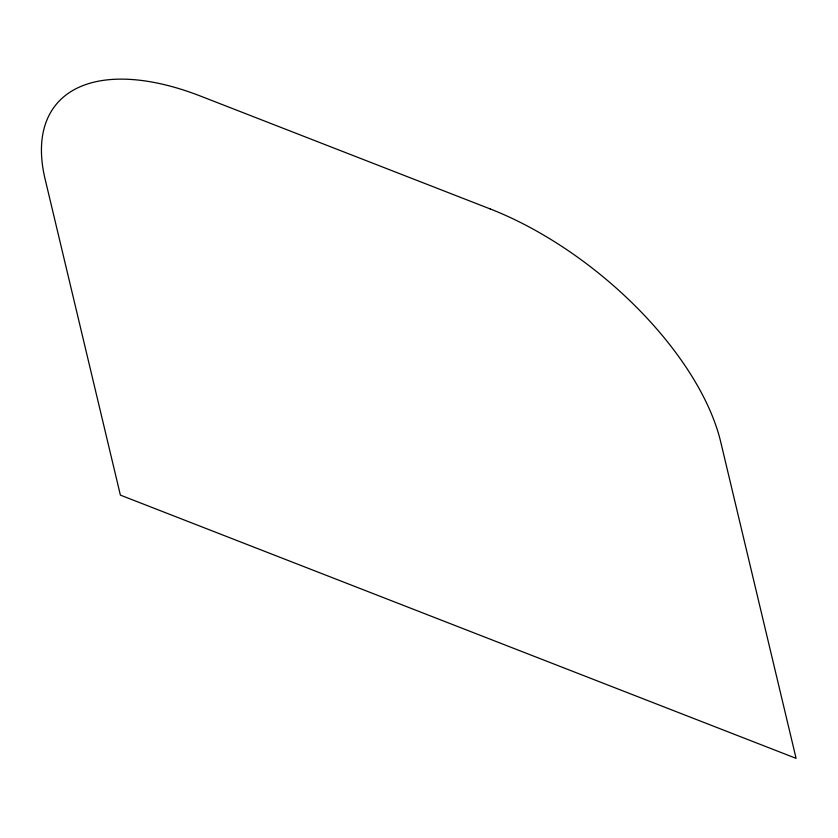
<?xml version="1.0" encoding="UTF-8"?>
<svg xmlns="http://www.w3.org/2000/svg" width="838" height="838" viewBox="0 0 838 838"><rect width="100%" height="100%" fill="white"/><g stroke="black" fill="none" stroke-linecap="round" stroke-linejoin="round"><path stroke-width="1.26" d="M490.052 208.882L200.471 96.066A235.656 117.488 39.4 0 0 45.074 178.944L120.389 495.122L796.1 758.359L720.774 442.181A235.656 117.488 39.4 0 0 490.052 208.882"/></g></svg>
